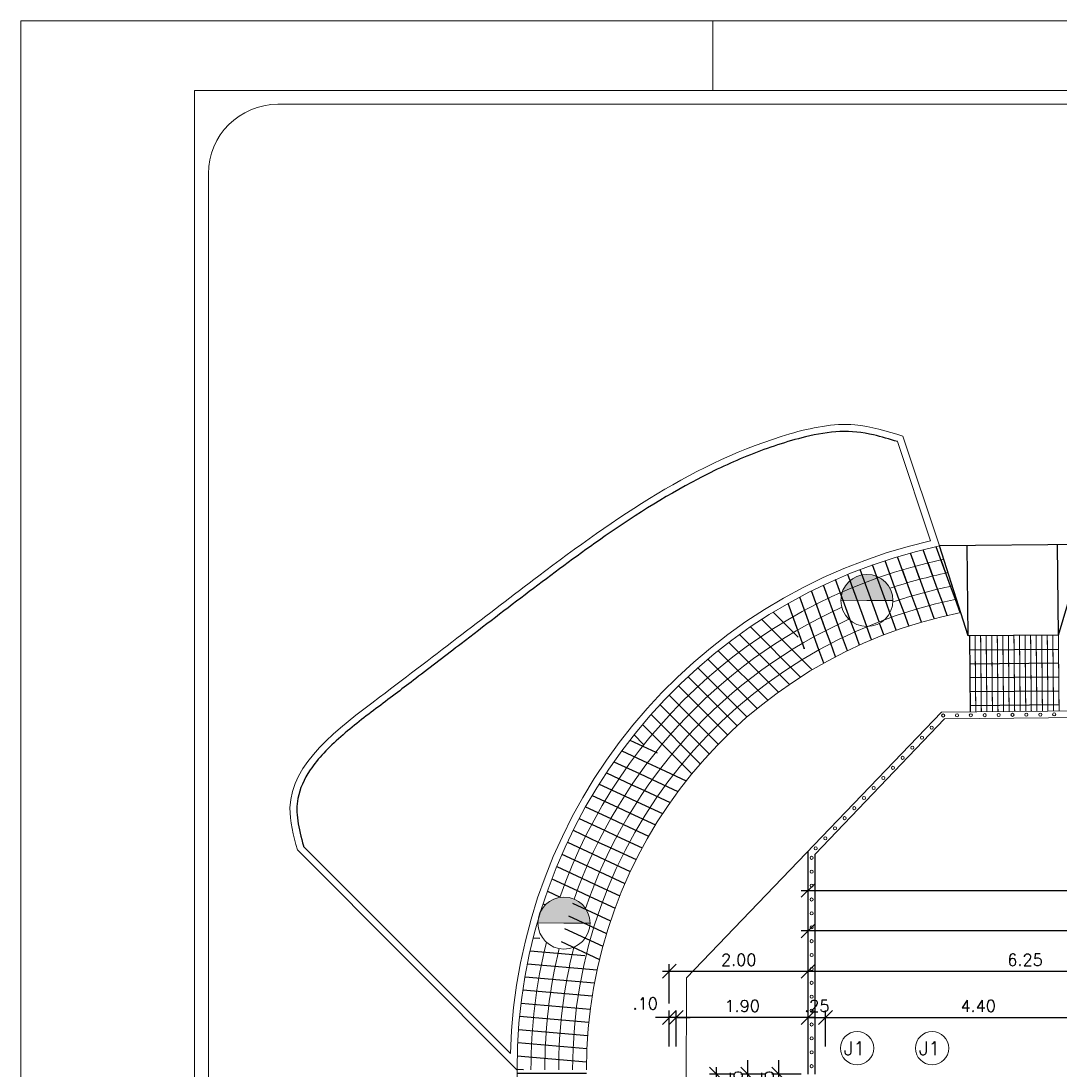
# Model space of a CAD drawing. Header units: millimetres. Extents: x 521 to 1055, y 261 to 520.
# Drawn here: x 655.96 to 670.93, y 504.78 to 519.88 of the extents above; entities that cross this region are included whole.
import ezdxf

# ---------------------------------------------------------------- set-up
doc = ezdxf.new("R2010")
doc.units = ezdxf.units.MM
doc.linetypes.add('CONTINU', pattern=[0])
doc.layers.add('0.1', color=8, linetype='Continuous', lineweight=13)
doc.layers.add('02', color=1, linetype='Continuous')
doc.styles.add('ROMANS', font='romans')
doc.styles.get("Standard").update_dxf_attribs({"font": 'romans.shx'})
doc.dimstyles.new('Fares Eng - 50', dxfattribs={"dimscale": 2, "dimtxt": 0.085, "dimasz": 0.1, "dimexe": 0.05, "dimexo": 0.05, "dimgap": 0.04, "dimtad": 1, "dimzin": 4, "dimdsep": 46, "dimtxsty": 'ROMANS', "dimblk1": 'OBLIQUE', "dimblk2": 'OBLIQUE', "dimsah": 1, "dimcen": 0.05, "dimdle": 0.05, "dimclrd": 8, "dimclre": 8, "dimclrt": 8, "dimaunit": 1, "dimadec": 0, "dimazin": 0, "dimtfac": 1, "dimtix": 1, "dimtmove": 2, "dimatfit": 0, "dimldrblk": 'OPEN90', "dimfxl": 1, "dimtolj": 1, "dimtzin": 0, "dimarcsym": 0})
pattern_1 = [(335, (279.22985, 358.23872), (0.08050878, 0.17265163), [])]
pattern_2 = [(290, (279.22985, 358.23872), (0.17901144, 0.06515484), [])]

# ---------------------------------------------------------------- blocks, each defined once
blk = doc.blocks.new('_OBLIQUE')
at = {"color": 0, "linetype": 'ByBlock'}
blk.add_line((-0.5, -0.5), (0.5, 0.5), dxfattribs=at)
blk = doc.blocks.new('*D113')
at = {"layer": '0.1', "color": 8, "linetype": 'CONTINU', "lineweight": -2, "transparency": 16777216}
for p, q in [((667.403, 505.534), (665.303, 505.534)), ((665.403, 505.115), (665.403, 505.634)), ((667.303, 505.115), (667.303, 505.634))]:
    blk.add_line(p, q, dxfattribs=at)
at = {"layer": 'DEFPOINTS', "color": 0, "linetype": 'CONTINU', "lineweight": -2, "transparency": 16777216}
for p in [(665.403, 505.534), (665.403, 505.015), (667.303, 505.015)]:
    blk.add_point(p, dxfattribs=at)
at = {"layer": '0.1', "color": 8, "linetype": 'CONTINU', "lineweight": -2, "transparency": 16777216, "xscale": 0.2, "yscale": 0.2, "zscale": 0.2, "rotation": 180}
blk.add_blockref('_OBLIQUE', (665.403, 505.534), dxfattribs=at)
at = {"layer": '0.1', "color": 8, "linetype": 'CONTINU', "lineweight": -2, "transparency": 16777216, "xscale": 0.2, "yscale": 0.2, "zscale": 0.2}
blk.add_blockref('_OBLIQUE', (667.303, 505.534), dxfattribs=at)
at = {"layer": '0.1', "color": 8, "linetype": 'CONTINU', "transparency": 16777216, "insert": (666.353, 505.699), "char_height": 0.17, "attachment_point": 5, "style": 'ROMANS'}
blk.add_mtext('\\A1;1.90', dxfattribs=at)
blk = doc.blocks.new('_Open90')
at = {"color": 0, "linetype": 'ByBlock', "lineweight": -2}
for p, q in [((0, 0), (-1, 0)), ((-0.5, 0.5), (0, 0)), ((0, 0), (-0.5, -0.5))]:
    blk.add_line(p, q, dxfattribs=at)
blk = doc.blocks.new('*D114')
at = {"layer": '0.1', "color": 8, "linetype": 'CONTINU', "lineweight": -2, "transparency": 16777216}
for p, q in [((665.303, 505.534), (665.103, 505.534)), ((665.303, 505.115), (665.303, 505.634)), ((665.403, 505.534), (665.303, 505.534)), ((665.403, 505.115), (665.403, 505.634)), ((665.403, 505.534), (665.603, 505.534))]:
    blk.add_line(p, q, dxfattribs=at)
at = {"layer": 'DEFPOINTS', "color": 0, "linetype": 'CONTINU', "lineweight": -2, "transparency": 16777216}
for p in [(665.303, 505.534), (665.303, 505.015), (665.403, 505.015)]:
    blk.add_point(p, dxfattribs=at)
at = {"layer": '0.1', "color": 8, "linetype": 'CONTINU', "lineweight": -2, "transparency": 16777216, "xscale": 0.2, "yscale": 0.2, "zscale": 0.2}
blk.add_blockref('_OBLIQUE', (665.303, 505.534), dxfattribs=at)
at = {"layer": '0.1', "color": 8, "linetype": 'CONTINU', "lineweight": -2, "transparency": 16777216, "xscale": 0.2, "yscale": 0.2, "zscale": 0.2, "rotation": 180}
blk.add_blockref('_OBLIQUE', (665.403, 505.534), dxfattribs=at)
at = {"layer": '0.1', "color": 8, "linetype": 'CONTINU', "transparency": 16777216, "insert": (664.957, 505.734), "char_height": 0.17, "attachment_point": 5, "style": 'ROMANS'}
blk.add_mtext('\\A1;.10', dxfattribs=at)
blk = doc.blocks.new('*D23')
at = {"layer": '0.1', "color": 8, "linetype": 'CONTINU', "lineweight": -2, "transparency": 16777216}
for p, q in [((667.303, 505.534), (667.103, 505.534)), ((667.303, 505.115), (667.303, 505.634)), ((667.303, 505.534), (667.553, 505.534)), ((667.553, 505.115), (667.553, 505.634)), ((667.553, 505.534), (667.753, 505.534))]:
    blk.add_line(p, q, dxfattribs=at)
at = {"layer": 'DEFPOINTS', "color": 0, "linetype": 'CONTINU', "lineweight": -2, "transparency": 16777216}
for p in [(667.553, 505.534), (667.303, 505.015), (667.553, 505.015)]:
    blk.add_point(p, dxfattribs=at)
at = {"layer": '0.1', "color": 8, "linetype": 'CONTINU', "lineweight": -2, "transparency": 16777216, "xscale": 0.2, "yscale": 0.2, "zscale": 0.2}
blk.add_blockref('_OBLIQUE', (667.303, 505.534), dxfattribs=at)
at = {"layer": '0.1', "color": 8, "linetype": 'CONTINU', "lineweight": -2, "transparency": 16777216, "xscale": 0.2, "yscale": 0.2, "zscale": 0.2, "rotation": 180}
blk.add_blockref('_OBLIQUE', (667.553, 505.534), dxfattribs=at)
at = {"layer": '0.1', "color": 8, "linetype": 'CONTINU', "transparency": 16777216, "insert": (667.428, 505.699), "char_height": 0.17, "attachment_point": 5, "style": 'ROMANS'}
blk.add_mtext('\\A1;.25', dxfattribs=at)
blk = doc.blocks.new('*D24')
at = {"layer": '0.1', "color": 8, "linetype": 'CONTINU', "lineweight": -2, "transparency": 16777216}
for p, q in [((667.453, 505.534), (672.053, 505.534)), ((667.553, 505.115), (667.553, 505.634)), ((671.953, 505.115), (671.953, 505.634))]:
    blk.add_line(p, q, dxfattribs=at)
at = {"layer": 'DEFPOINTS', "color": 0, "linetype": 'CONTINU', "lineweight": -2, "transparency": 16777216}
for p in [(671.953, 505.534), (667.553, 505.015), (671.953, 505.015)]:
    blk.add_point(p, dxfattribs=at)
at = {"layer": '0.1', "color": 8, "linetype": 'CONTINU', "lineweight": -2, "transparency": 16777216, "xscale": 0.2, "yscale": 0.2, "zscale": 0.2, "rotation": 180}
blk.add_blockref('_OBLIQUE', (667.553, 505.534), dxfattribs=at)
at = {"layer": '0.1', "color": 8, "linetype": 'CONTINU', "lineweight": -2, "transparency": 16777216, "xscale": 0.2, "yscale": 0.2, "zscale": 0.2}
blk.add_blockref('_OBLIQUE', (671.953, 505.534), dxfattribs=at)
at = {"layer": '0.1', "color": 8, "linetype": 'CONTINU', "transparency": 16777216, "insert": (669.753, 505.699), "char_height": 0.17, "attachment_point": 5, "style": 'ROMANS'}
blk.add_mtext('\\A1;4.40', dxfattribs=at)
blk = doc.blocks.new('*D57')
at = {"layer": '0.1', "color": 8, "linetype": 'CONTINU', "lineweight": -2, "transparency": 16777216}
for p, q in [((665.303, 505.734), (665.303, 506.299)), ((667.303, 505.734), (667.303, 506.299)), ((665.203, 506.199), (667.403, 506.199))]:
    blk.add_line(p, q, dxfattribs=at)
at = {"layer": 'DEFPOINTS', "color": 0, "linetype": 'CONTINU', "lineweight": -2, "transparency": 16777216}
for p in [(667.303, 506.199), (665.303, 505.634), (667.303, 505.634)]:
    blk.add_point(p, dxfattribs=at)
at = {"layer": '0.1', "color": 8, "linetype": 'CONTINU', "lineweight": -2, "transparency": 16777216, "xscale": 0.2, "yscale": 0.2, "zscale": 0.2, "rotation": 180}
blk.add_blockref('_OBLIQUE', (665.303, 506.199), dxfattribs=at)
at = {"layer": '0.1', "color": 8, "linetype": 'CONTINU', "lineweight": -2, "transparency": 16777216, "xscale": 0.2, "yscale": 0.2, "zscale": 0.2}
blk.add_blockref('_OBLIQUE', (667.303, 506.199), dxfattribs=at)
at = {"layer": '0.1', "color": 8, "linetype": 'CONTINU', "transparency": 16777216, "insert": (666.303, 506.364), "char_height": 0.17, "attachment_point": 5, "style": 'ROMANS'}
blk.add_mtext('\\A1;2.00', dxfattribs=at)
blk = doc.blocks.new('*D58')
at = {"layer": '0.1', "color": 8, "linetype": 'CONTINU', "lineweight": -2, "transparency": 16777216}
for p, q in [((667.303, 505.734), (667.303, 506.299)), ((673.553, 505.734), (673.553, 506.299)), ((667.203, 506.199), (673.653, 506.199))]:
    blk.add_line(p, q, dxfattribs=at)
at = {"layer": 'DEFPOINTS', "color": 0, "linetype": 'CONTINU', "lineweight": -2, "transparency": 16777216}
for p in [(673.553, 506.199), (667.303, 505.634), (673.553, 505.634)]:
    blk.add_point(p, dxfattribs=at)
at = {"layer": '0.1', "color": 8, "linetype": 'CONTINU', "lineweight": -2, "transparency": 16777216, "xscale": 0.2, "yscale": 0.2, "zscale": 0.2, "rotation": 180}
blk.add_blockref('_OBLIQUE', (667.303, 506.199), dxfattribs=at)
at = {"layer": '0.1', "color": 8, "linetype": 'CONTINU', "lineweight": -2, "transparency": 16777216, "xscale": 0.2, "yscale": 0.2, "zscale": 0.2}
blk.add_blockref('_OBLIQUE', (673.553, 506.199), dxfattribs=at)
at = {"layer": '0.1', "color": 8, "linetype": 'CONTINU', "transparency": 16777216, "insert": (670.428, 506.364), "char_height": 0.17, "attachment_point": 5, "style": 'ROMANS'}
blk.add_mtext('\\A1;6.25', dxfattribs=at)
blk = doc.blocks.new('*D66')
at = {"layer": '0.1', "color": 8, "linetype": 'CONTINU', "lineweight": -2, "transparency": 16777216}
for p, q in [((721.153, 506.78), (667.203, 506.78)), ((667.303, 506.399), (667.303, 506.88)), ((721.053, 506.299), (721.053, 506.88))]:
    blk.add_line(p, q, dxfattribs=at)
at = {"layer": 'DEFPOINTS', "color": 0, "linetype": 'CONTINU', "lineweight": -2, "transparency": 16777216}
for p in [(667.303, 506.78), (667.303, 506.299), (721.053, 506.199)]:
    blk.add_point(p, dxfattribs=at)
at = {"layer": '0.1', "color": 8, "linetype": 'CONTINU', "lineweight": -2, "transparency": 16777216, "xscale": 0.2, "yscale": 0.2, "zscale": 0.2, "rotation": 180}
blk.add_blockref('_OBLIQUE', (667.303, 506.78), dxfattribs=at)
at = {"layer": '0.1', "color": 8, "linetype": 'CONTINU', "lineweight": -2, "transparency": 16777216, "xscale": 0.2, "yscale": 0.2, "zscale": 0.2}
blk.add_blockref('_OBLIQUE', (721.053, 506.78), dxfattribs=at)
at = {"layer": '0.1', "color": 8, "linetype": 'CONTINU', "transparency": 16777216, "insert": (694.178, 506.945), "char_height": 0.17, "attachment_point": 5, "style": 'ROMANS'}
blk.add_mtext('\\A1;53.75', dxfattribs=at)
blk = doc.blocks.new('*D68')
at = {"layer": '0.1', "color": 8, "linetype": 'CONTINU', "lineweight": -2, "transparency": 16777216}
for p, q in [((667.203, 507.364), (755.553, 507.364)), ((667.303, 506.98), (667.303, 507.464)), ((755.453, 506.98), (755.453, 507.464))]:
    blk.add_line(p, q, dxfattribs=at)
at = {"layer": 'DEFPOINTS', "color": 0, "linetype": 'CONTINU', "lineweight": -2, "transparency": 16777216}
for p in [(755.453, 507.364), (667.303, 506.88), (755.453, 506.88)]:
    blk.add_point(p, dxfattribs=at)
at = {"layer": '0.1', "color": 8, "linetype": 'CONTINU', "lineweight": -2, "transparency": 16777216, "xscale": 0.2, "yscale": 0.2, "zscale": 0.2, "rotation": 180}
blk.add_blockref('_OBLIQUE', (667.303, 507.364), dxfattribs=at)
at = {"layer": '0.1', "color": 8, "linetype": 'CONTINU', "lineweight": -2, "transparency": 16777216, "xscale": 0.2, "yscale": 0.2, "zscale": 0.2}
blk.add_blockref('_OBLIQUE', (755.453, 507.364), dxfattribs=at)
at = {"layer": '0.1', "color": 8, "linetype": 'CONTINU', "transparency": 16777216, "insert": (711.378, 507.529), "char_height": 0.17, "attachment_point": 5, "style": 'ROMANS'}
blk.add_mtext('\\A1;88.15', dxfattribs=at)
blk = doc.blocks.new('*D154')
at = {"layer": '0.1', "color": 8, "linetype": 'CONTINU', "lineweight": -2, "transparency": 16777216}
for p, q in [((666.881, 504.717), (666.881, 504.917)), ((667.203, 504.717), (666.781, 504.717)), ((666.881, 504.467), (666.881, 504.717)), ((667.203, 504.467), (666.781, 504.467)), ((666.881, 504.467), (666.881, 504.267))]:
    blk.add_line(p, q, dxfattribs=at)
at = {"layer": 'DEFPOINTS', "color": 0, "linetype": 'CONTINU', "lineweight": -2, "transparency": 16777216}
for p in [(666.881, 504.717), (667.303, 504.717), (667.303, 504.467)]:
    blk.add_point(p, dxfattribs=at)
at = {"layer": '0.1', "color": 8, "linetype": 'CONTINU', "lineweight": -2, "transparency": 16777216, "xscale": 0.2, "yscale": 0.2, "zscale": 0.2}
for p, rotation in [((666.881, 504.717), 270), ((666.881, 504.467), 90)]:
    blk.add_blockref('_OBLIQUE', p, dxfattribs=dict(at, rotation=rotation))
at = {"layer": '0.1', "color": 8, "linetype": 'CONTINU', "transparency": 16777216, "insert": (666.716, 504.592), "char_height": 0.17, "attachment_point": 5, "rotation": 90, "style": 'ROMANS'}
blk.add_mtext('\\A1;.25', dxfattribs=at)
blk = doc.blocks.new('*D83')
at = {"layer": '0.1', "color": 8, "linetype": 'CONTINU', "lineweight": -2, "transparency": 16777216}
for p, q in [((666.432, 504.717), (666.432, 504.917)), ((666.681, 504.717), (666.332, 504.717)), ((666.432, 504.467), (666.432, 504.717)), ((666.681, 504.467), (666.332, 504.467)), ((666.432, 504.467), (666.432, 504.267))]:
    blk.add_line(p, q, dxfattribs=at)
at = {"layer": 'DEFPOINTS', "color": 0, "linetype": 'CONTINU', "lineweight": -2, "transparency": 16777216}
for p in [(666.432, 504.717), (666.781, 504.717), (666.781, 504.467)]:
    blk.add_point(p, dxfattribs=at)
at = {"layer": '0.1', "color": 8, "linetype": 'CONTINU', "lineweight": -2, "transparency": 16777216, "xscale": 0.2, "yscale": 0.2, "zscale": 0.2}
for p, rotation in [((666.432, 504.717), 270), ((666.432, 504.467), 90)]:
    blk.add_blockref('_OBLIQUE', p, dxfattribs=dict(at, rotation=rotation))
at = {"layer": '0.1', "color": 8, "linetype": 'CONTINU', "transparency": 16777216, "insert": (666.267, 504.592), "char_height": 0.17, "attachment_point": 5, "rotation": 90, "style": 'ROMANS'}
blk.add_mtext('\\A1;.25', dxfattribs=at)
blk = doc.blocks.new('*D89')
at = {"layer": '0.1', "color": 8, "linetype": 'CONTINU', "lineweight": -2, "transparency": 16777216}
for p, q in [((665.983, 486.617), (665.983, 504.817)), ((666.232, 504.717), (665.883, 504.717)), ((666.232, 486.717), (665.883, 486.717))]:
    blk.add_line(p, q, dxfattribs=at)
at = {"layer": 'DEFPOINTS', "color": 0, "linetype": 'CONTINU', "lineweight": -2, "transparency": 16777216}
for p in [(665.983, 504.717), (666.332, 504.717), (666.332, 486.717)]:
    blk.add_point(p, dxfattribs=at)
at = {"layer": '0.1', "color": 8, "linetype": 'CONTINU', "lineweight": -2, "transparency": 16777216, "xscale": 0.2, "yscale": 0.2, "zscale": 0.2}
for p, rotation in [((665.983, 504.717), 90), ((665.983, 486.717), 270)]:
    blk.add_blockref('_OBLIQUE', p, dxfattribs=dict(at, rotation=rotation))
at = {"layer": '0.1', "color": 8, "linetype": 'CONTINU', "transparency": 16777216, "insert": (665.818, 495.717), "char_height": 0.17, "attachment_point": 5, "rotation": 90, "style": 'ROMANS'}
blk.add_mtext('\\A1;18.00', dxfattribs=at)
blk = doc.blocks.new('rampa')
at = {"layer": '02', "color": 8, "linetype": 'CONTINU', "lineweight": -2}
for p, q in [((381.699, 87.758), (381.299, 86.458)), ((381.699, 87.758), (382.999, 87.758)), ((381.699, 87.758), (381.699, 86.458)), ((382.999, 87.758), (382.999, 86.458)), ((382.999, 87.758), (383.399, 86.458)), ((381.299, 86.458), (383.399, 86.458))]:
    blk.add_line(p, q, dxfattribs=at)

msp = doc.modelspace()

# ---------------------------------------------------------------- hatches: boundary and pattern name
at = {"layer": '0.1', "linetype": 'CONTINU', "lineweight": -2}
h = msp.add_hatch(dxfattribs=at)
h.set_pattern_fill('LINE,_O', color=8, scale=0.06, angle=290, double=1)
h.set_pattern_definition(pattern_2)
h.paths.add_polyline_path([(669.43923, 511.55747, 0.03916905), (668.40179, 511.26154, -0.18263597), (668.15514, 511.16434, 0.03431974), (667.3092, 510.74181), (667.40655, 510.56704, -0.08425391), (669.50022, 511.36572)])
h.paths.add_polyline_path([(669.43923, 511.55747), (669.37826, 511.74915, 0.03120713), (668.52421, 511.51735, -0.19635114), (668.40179, 511.26154, -0.03916905)], flags=16)
h.paths.add_polyline_path([(669.25638, 512.13234, 0.08059205), (667.01714, 511.26611), (667.3092, 510.74181, -0.08325819), (669.43923, 511.55747)])
h.paths.add_polyline_path([(669.31731, 511.94078), (669.25638, 512.13234, 0.03232255), (668.32403, 511.8714, -0.15188471), (668.48164, 511.71407, -0.02969489)], flags=16)
h.paths.add_polyline_path([(669.25638, 512.13234), (669.19547, 512.32386, 0.07979632), (666.91978, 511.44087), (667.01714, 511.26611, -0.02918074), (667.79594, 511.66329, -0.45767306), (668.32403, 511.8714, -0.03232255)], flags=16)
h.paths.add_polyline_path([(669.37826, 511.74915), (669.19547, 512.32386, 0.07979632), (666.91978, 511.44087), (667.21184, 510.91658, -0.08231902)])
h.paths.add_polyline_path([(668.15514, 511.16434, -0.19635114), (667.89112, 511.26786, 0.02696098), (667.21184, 510.91658), (667.3092, 510.74181, -0.03431974)], flags=16)
h = msp.add_hatch(dxfattribs=at)
h.set_pattern_fill('LINE,_O', color=8, scale=0.06, angle=290, double=1)
h.set_pattern_definition(pattern_2)
h.paths.add_polyline_path([(669.37826, 511.74915, 0.03120713), (668.52421, 511.51735, -0.19635114), (668.40179, 511.26154, -0.03916905), (669.43923, 511.55747)], flags=16)
h.paths.add_polyline_path([(669.25638, 512.13234, 0.08059205), (667.01714, 511.26611), (667.3092, 510.74181, -0.08325819), (669.43923, 511.55747)])
h.paths.add_polyline_path([(669.25638, 512.13234), (669.19547, 512.32386, 0.07979632), (666.91978, 511.44087), (667.01714, 511.26611, -0.02918074), (667.79594, 511.66329, -0.45767306), (668.32403, 511.8714, -0.03232255)], flags=16)
h.paths.add_polyline_path([(669.37826, 511.74915), (669.19547, 512.32386, 0.07979632), (666.91978, 511.44087), (667.21184, 510.91658, -0.08231902)])
h.paths.add_polyline_path([(668.15514, 511.16434, -0.19635114), (667.89112, 511.26786, 0.02696098), (667.21184, 510.91658), (667.3092, 510.74181, -0.03431974)], flags=16)
h.paths.add_polyline_path([(667.78804, 511.44074, 0.02601657), (667.11449, 511.09134), (667.21184, 510.91658, -0.02696098), (667.89112, 511.26786, -0.13669208)], flags=16)
h = msp.add_hatch(dxfattribs=at)
h.set_pattern_fill('LINE,_O', color=8, scale=0.06, angle=290, double=1)
h.set_pattern_definition(pattern_2)
h.paths.add_polyline_path([(669.37826, 511.74915), (669.19547, 512.32386, 0.07979632), (666.91978, 511.44087), (667.21184, 510.91658, -0.08231902)])
at = {"layer": '0.1'}
for points in [[(667.77486, 511.54127), (668.14985, 511.5393), (668.52485, 511.53733, 1)], [(663.41089, 506.89515), (663.78588, 506.89319), (664.16088, 506.89122, 1)]]:
    msp.add_hatch(color=8, dxfattribs=at).paths.add_polyline_path(points)
at = {"layer": '0.1', "linetype": 'CONTINU', "lineweight": -2}
h = msp.add_hatch(dxfattribs=at)
h.set_pattern_fill('LINE,_O', color=8, scale=0.06, angle=290, double=1)
h.set_pattern_definition(pattern_2)
h.paths.add_polyline_path([(668.15514, 511.16434, -0.19635114), (667.89112, 511.26786, 0.02696098), (667.21184, 510.91658), (667.3092, 510.74181, -0.03431974)])
h.paths.add_polyline_path([(669.37826, 511.74915, 0.03120713), (668.52421, 511.51735, -0.19635114), (668.40179, 511.26154, -0.03916905), (669.43923, 511.55747)])
h = msp.add_hatch(dxfattribs=at)
h.set_pattern_fill('LINE,_O', color=8, scale=0.06, angle=315, double=1)
h.set_pattern_definition([(315, (279.22985, 358.23872), (0.13470384, 0.13470384), [])])
h.paths.add_polyline_path([(667.40655, 510.56704), (667.3092, 510.74181, 0.08935678), (665.45484, 509.14768), (665.62731, 509.0427, -0.08815139)])
h.paths.add_polyline_path([(667.3092, 510.74181), (667.21184, 510.91658, 0.09049394), (665.28246, 509.25261), (665.45484, 509.14768, -0.08935678)])
h.paths.add_polyline_path([(667.21184, 510.91658), (667.11449, 511.09134, 0.09156851), (665.11017, 509.35748), (665.28246, 509.25261, -0.09049394)])
h.paths.add_polyline_path([(667.11449, 511.09134), (667.01714, 511.26611, 0.09258553), (664.93795, 509.46231), (665.11017, 509.35748, -0.09156851)])
h.paths.add_polyline_path([(667.01714, 511.26611), (666.91978, 511.44087, 0.09354953), (664.76581, 509.56709), (664.93795, 509.46231, -0.09258553)])
h = msp.add_hatch(dxfattribs=at)
h.set_pattern_fill('LINE,_O', color=8, scale=0.06, angle=335, double=1)
h.set_pattern_definition(pattern_1)
h.paths.add_polyline_path([(665.62731, 509.0427), (665.45484, 509.14768, 0.111776), (664.1033, 506.41874), (664.29168, 506.34664, -0.11378437)])
h.paths.add_polyline_path([(665.45484, 509.14768), (665.11017, 509.35748, 0.1080946), (663.7268, 506.56282), (664.1033, 506.41874, -0.111776)])
h.paths.add_polyline_path([(665.28246, 509.25261), (665.11017, 509.35748, 0.08365891), (663.93062, 507.23913, -0.1447936), (664.09552, 507.10473, -0.08711092)], flags=16)
h.paths.add_polyline_path([(665.11017, 509.35748), (664.93795, 509.46231, 0.08430523), (663.72721, 507.26357, -0.1392296), (663.93062, 507.23913, -0.08365891)])
h.paths.add_polyline_path([(664.93795, 509.46231), (664.76581, 509.56709, 0.09275877), (663.4501, 507.06016, -0.24265907), (663.72721, 507.26357, -0.08430523)])
h = msp.add_hatch(dxfattribs=at)
h.set_pattern_fill('LINE,_O', color=8, scale=0.06, angle=335, double=1)
h.set_pattern_definition(pattern_1)
h.paths.add_polyline_path([(665.28246, 509.25261), (665.11017, 509.35748, 0.08365891), (663.93062, 507.23913, -0.1447936), (664.09552, 507.10473, -0.08711092)])
h = msp.add_hatch(dxfattribs=at)
h.set_pattern_fill('LINE,_O', color=8, scale=0.06, angle=355, double=1)
h.set_pattern_definition([(355, (279.22985, 358.23872), (0.01660317, 0.18977509), [])])
h.paths.add_polyline_path([(663.53382, 506.61553, -0.03131925), (663.50111, 506.64919), (663.35061, 506.70679, 0.06334273), (663.11019, 504.77952), (663.31018, 504.78554, -0.06171878)])
h.paths.add_polyline_path([(663.71736, 506.5245, -0.1392296), (663.53382, 506.61553, 0.06171878), (663.31018, 504.78554), (663.51017, 504.79155, -0.06001628)])
h.paths.add_polyline_path([(663.91501, 506.4908), (663.835, 506.52142, -0.07894339), (663.71736, 506.5245, 0.06001628), (663.51017, 504.79155), (663.71017, 504.79757, -0.06030559)])
h.paths.add_polyline_path([(664.1033, 506.41874), (663.91501, 506.4908, 0.06030559), (663.71017, 504.79757), (663.91017, 504.80359, -0.05917529)])
h.paths.add_polyline_path([(664.29168, 506.34664), (664.1033, 506.41874, 0.05917529), (663.91017, 504.80359), (664.11018, 504.80961, -0.05797716)])
h = msp.add_hatch(dxfattribs=at)
h.set_pattern_fill('LINE,_O', color=8, scale=0.06, double=1)
h.set_pattern_definition([(0, (279.22985, 358.23872), (0, 0.1905), [])])
h.paths.add_polyline_path([(663.3102, 504.77691, -0.00028774), (663.31018, 504.78554), (663.1102, 504.77952), (663.10988, 493.9166), (663.30988, 493.74432)])
h.paths.add_polyline_path([(663.5102, 504.77719, -0.00049218), (663.51017, 504.79155), (663.3102, 504.78554), (663.30986, 493.31028), (663.33083, 493.27705), (663.50986, 493.27793)])
h.paths.add_polyline_path([(663.7102, 504.77747, -0.00070801), (663.71017, 504.79757), (663.51017, 504.79155, 0.00049218), (663.5102, 504.77719), (663.50986, 493.27793), (663.60255, 493.27839), (663.70988, 493.89777)])
h.paths.add_polyline_path([(663.9102, 504.77776, -0.00093621), (663.91017, 504.80359), (663.71017, 504.79757, 0.00070801), (663.7102, 504.77747), (663.70986, 493.3373), (663.90987, 493.67738)])
h.paths.add_polyline_path([(664.11, 497.88092), (664.10806, 497.88092), (664.11, 497.88292), (664.1102, 504.77806, -0.00117788), (664.11018, 504.80961), (663.91017, 504.80359, 0.00093621), (663.9102, 504.77776), (663.90987, 493.36448), (663.94594, 493.43963), (664.10987, 493.50404)])

# ---------------------------------------------------------------- linework, layer by layer
at = {"layer": '0.1', "color": 8}
for p, q in [((665.92805, 519.88495), (665.92805, 518.88495)), ((669.19547, 512.32386), (668.66677, 513.90766)), ((669.06547, 512.39748), (668.58819, 513.82727)), ((669.19547, 512.32386), (745.18028, 513.04196)), ((668.14985, 511.5393), (667.77486, 511.54127)), ((668.14985, 511.5393), (668.52485, 511.53733)), ((715.45272, 510.39162), (669.22591, 509.93167)), ((715.35272, 510.29062), (669.26895, 509.83209)), ((669.22591, 509.93167), (665.55276, 506.1039)), ((669.26895, 509.83209), (667.40272, 507.8873)), ((659.94536, 507.94636), (663.1102, 504.77663)), ((660.03501, 507.9981), (663.0132, 505.01531)), ((663.78588, 506.89319), (663.41089, 506.89515)), ((663.78588, 506.89319), (664.16088, 506.89122)), ((665.55276, 506.1039), (665.49153, 489.67899)), ((663.1102, 504.77663), (663.10883, 458.12207))]:
    msp.add_line(p, q, dxfattribs=at)
at = {"layer": '0.1', "color": 8, "linetype": 'CONTINU', "lineweight": -2}
for p, q in [((669.62773, 511.02789), (669.63805, 509.93577)), ((669.62962, 510.8279), (670.90957, 510.83999)), ((669.63151, 510.62791), (670.91146, 510.64)), ((669.6334, 510.42792), (670.91335, 510.44001)), ((669.63529, 510.22792), (670.91524, 510.24002)), ((669.63718, 510.02793), (670.91713, 510.04003)), ((667.30272, 504.71692), (667.30272, 507.92752)), ((667.40272, 504.71692), (667.40272, 507.8873))]:
    msp.add_line(p, q, dxfattribs=at)
at = {"layer": '0.1', "color": 8}
for points in [[(782.16805, 519.88495), (655.96365, 519.88495), (655.96365, 435.88495), (782.16805, 435.88495)], [(658.46365, 436.88495), (658.46365, 518.88495), (781.16805, 518.88495), (781.16805, 436.88495)]]:
    msp.add_lwpolyline(points, close=True, dxfattribs=at)
msp.add_lwpolyline([(765.34805, 517.68495, 0.41421356), (764.34805, 518.68495), (659.66365, 518.68495, 0.41421356), (658.66365, 517.68495), (658.66365, 444.08495, 0.41421356), (659.66365, 443.08495), (764.34805, 443.08495, 0.41421356), (765.34805, 444.08495)], format="xyb", close=True, dxfattribs=at)
at = {"layer": '0.1', "color": 8, "const_width": 0.015}
for points in [[(669.63805, 509.93577), (669.62773, 511.02789)], [(669.71805, 509.93657), (669.70773, 511.02864)], [(669.79805, 509.93736), (669.78773, 511.0294)], [(669.87804, 509.93816), (669.86772, 511.03016)], [(669.95804, 509.93895), (669.94772, 511.03091)], [(670.03803, 509.93975), (670.02771, 511.03167)], [(670.11803, 509.94055), (670.10771, 511.03242)], [(670.19803, 509.94134), (670.18771, 511.03318)], [(670.27802, 509.94214), (670.2677, 511.03394)], [(670.35802, 509.94293), (670.3477, 511.03469)], [(670.43801, 509.94373), (670.4277, 511.03545)], [(670.51801, 509.94452), (670.50769, 511.0362)], [(670.59801, 509.94532), (670.58769, 511.03696)], [(670.678, 509.94612), (670.66769, 511.03772)], [(670.758, 509.94691), (670.74768, 511.03847)], [(670.83799, 509.94771), (670.82768, 511.03923)], [(670.91799, 509.9485), (670.90768, 511.03998)]]:
    msp.add_lwpolyline(points, dxfattribs=at)
at = {"layer": '0.1', "color": 8}
for centre, radius in [((668.14985, 511.5393), 0.375), ((669.44743, 509.88387), 0.0225), ((669.64743, 509.88586), 0.0225), ((669.84743, 509.88785), 0.0225), ((670.04743, 509.88984), 0.0225), ((670.24743, 509.89183), 0.0225), ((670.44743, 509.89382), 0.0225), ((670.64743, 509.89581), 0.0225), ((670.84743, 509.8978), 0.0225), ((669.24743, 509.88188), 0.0225), ((669.08102, 509.70846), 0.0225), ((668.94188, 509.56347), 0.0225), ((668.80275, 509.41848), 0.0225), ((668.52448, 509.1285), 0.0225), ((668.66362, 509.27349), 0.0225), ((668.38535, 508.98351), 0.0225), ((668.24622, 508.83852), 0.0225), ((668.10708, 508.69353), 0.0225), ((667.96795, 508.54854), 0.0225), ((667.82882, 508.40355), 0.0225), ((667.68968, 508.25856), 0.0225), ((667.55055, 508.11357), 0.0225), ((667.41142, 507.96858), 0.0225), ((667.35328, 507.83221), 0.0225), ((667.35328, 507.63221), 0.0225), ((667.35328, 507.43221), 0.0225), ((663.78588, 506.89319), 0.375), ((667.35328, 507.23221), 0.0225), ((667.35328, 507.03221), 0.0225), ((667.35328, 506.83221), 0.0225), ((667.35328, 506.63221), 0.0225), ((667.35328, 506.43221), 0.0225), ((667.35328, 506.23221), 0.0225), ((667.35328, 506.03221), 0.0225), ((667.35328, 505.83221), 0.0225), ((667.35328, 505.63221), 0.0225), ((667.35328, 505.43221), 0.0225), ((667.35328, 505.23221), 0.0225), ((668.00759, 505.091), 0.23964), ((669.08906, 505.091), 0.23964), ((667.35328, 505.03221), 0.0225), ((667.35328, 504.83221), 0.0225)]:
    msp.add_circle(centre, radius, dxfattribs=at)
for radius, start, end in [(7.79625, 102.903291, 178.403483), (7.69625, 102.082289, 180.159866), (7.49625, 101.93341, 160.79839), (7.29625, 101.776328, 108.579896), (7.09625, 101.610343, 108.760169), (6.89625, 101.434675, 180.159866), (7.29625, 114.436797, 160.454272), (7.09625, 114.256525, 161.031458), (6.69625, 101.248449, 180.159866), (7.49625, 165.969078, 180.159866), (7.29625, 166.313197, 180.159866), (7.09625, 165.736011, 180.159866)]:
    msp.add_arc((670.80642, 504.7981), radius, start, end, dxfattribs=at)
msp.add_spline([(668.66677, 513.90766), (667.97661, 514.06828), (667.03991, 513.9382), (663.42314, 511.89516), (661.12992, 510.14617), (659.83855, 508.55393), (659.94536, 507.94636)], degree=3, dxfattribs=at)
at = {"layer": '0.1', "color": 8, "lineweight": -2}
msp.add_open_spline([(668.58819, 513.82727), (668.47274, 513.86281), (668.35894, 513.89686), (668.08331, 513.96093), (667.92473, 513.9793), (667.59761, 513.96489), (667.43053, 513.93567), (666.99497, 513.829), (666.7287, 513.73935), (666.21213, 513.53444), (665.9599, 513.41694), (665.21983, 513.03046), (664.74864, 512.72745), (663.94923, 512.16607), (663.61378, 511.91459), (662.95884, 511.41864), (662.63757, 511.17143), (662.0929, 510.75304), (661.87595, 510.58656), (661.47658, 510.28246), (661.29705, 510.14684), (660.9269, 509.86824), (660.73949, 509.72556), (660.39591, 509.42349), (660.24146, 509.2636), (660.04071, 508.96492), (659.97903, 508.82893), (659.93371, 508.58587), (659.93472, 508.48095), (659.96848, 508.2513), (659.99992, 508.12917), (660.03397, 508.00198), (660.03449, 508.00004), (660.03501, 507.9981)], degree=3, knots=[0.05075044, 0.05075044, 0.05075044, 0.05075044, 0.40984781, 0.40984781, 0.93080404, 0.93080404, 1.45176026, 1.45176026, 2.28566817, 2.28566817, 3.11957608, 3.11957608, 4.78739189, 4.78739189, 6.06272487, 6.06272487, 7.33805786, 7.33805786, 8.15392055, 8.15392055, 8.78061824, 8.78061824, 9.40731593, 9.40731593, 10.0573988, 10.0573988, 10.57797197, 10.57797197, 10.95287226, 10.95287226, 11.32777256, 11.32777256, 11.33357353, 11.33357353, 11.33357353, 11.33357353], dxfattribs=at)

# ---------------------------------------------------------------- block references
at = {"layer": '0.1', "color": 8, "linetype": 'CONTINU', "lineweight": -2, "rotation": 180.5414643676598}
msp.add_blockref('rampa', (1051.76066, 602.40131), dxfattribs=at)

# ---------------------------------------------------------------- texts
at = {"layer": '0.1', "color": 8}
for p in [(667.81698, 504.98949), (668.89846, 504.98949)]:
    msp.add_text('J1', height=0.2, dxfattribs=at).set_placement(p)

# ---------------------------------------------------------------- dimensions: what is measured, and where the dimension line sits
at = {"layer": '0.1', "color": 8, "linetype": 'CONTINU'}
for base, p1, p2, picture, middle in [((755.45272, 507.36449), (667.30272, 506.87997), (755.45272, 506.87997), '*D68', (711.37772, 507.52949)), ((667.30272, 506.77997), (721.05272, 506.1992), (667.30272, 506.2992), '*D66', (694.17772, 506.94497)), ((667.30272, 506.1992), (665.30272, 505.63443), (667.30272, 505.63443), '*D57', (666.30272, 506.3642)), ((673.55272, 506.1992), (667.30272, 505.63443), (673.55272, 505.63443), '*D58', (670.42772, 506.3642)), ((665.40272, 505.53443), (667.30272, 505.01526), (665.40272, 505.01526), '*D113', (666.35272, 505.69943)), ((667.55272, 505.53443), (667.30272, 505.01526), (667.55272, 505.01526), '*D23', (667.42772, 505.69943)), ((671.95272, 505.53443), (667.55272, 505.01526), (671.95272, 505.01526), '*D24', (669.75272, 505.69943))]:
    dim = msp.add_linear_dim(base=base, p1=p1, p2=p2, dimstyle='Fares Eng - 50', dxfattribs=at)
    dim.commit()
    dim.dimension.update_dxf_attribs({"geometry": picture, "text_midpoint": middle})
dim = msp.add_linear_dim(base=(665.30272, 505.53443), p1=(665.40272, 505.01526), p2=(665.30272, 505.01526), dimstyle='Fares Eng - 50', dxfattribs=at)
dim.commit()
dim.dimension.update_dxf_attribs({"geometry": '*D114', "text_midpoint": (664.95747, 505.73443), "dimtype": 160})
for base, p1, p2, picture, middle in [((665.98291, 504.71692), (666.33215, 486.71692), (666.33215, 504.71692), '*D89', (665.81791, 495.71692)), ((666.43215, 504.71692), (666.78139, 504.46692), (666.78139, 504.71692), '*D83', (666.26715, 504.59192)), ((666.88139, 504.71692), (667.30272, 504.46692), (667.30272, 504.71692), '*D154', (666.71639, 504.59192))]:
    dim = msp.add_linear_dim(base=base, p1=p1, p2=p2, angle=90, dimstyle='Fares Eng - 50', dxfattribs=at)
    dim.commit()
    dim.dimension.update_dxf_attribs({"geometry": picture, "text_midpoint": middle})

doc.saveas('drawing.dxf')
